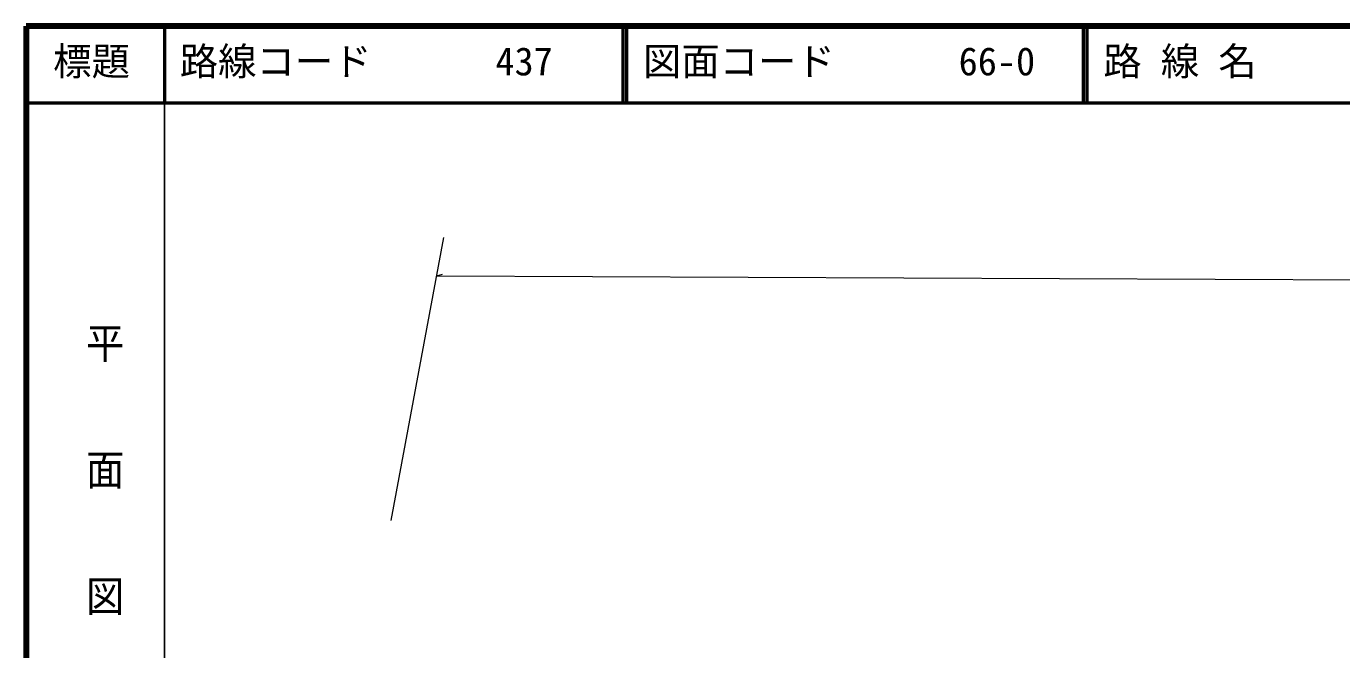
# Model space of a CAD drawing. Units: millimetres, scale not verified. Extents: x 40000 to 680000, y 20000 to 380000.
# Drawn here: x 40000 to 211450, y 298702 to 380000 of the extents above; entities that cross this region are included whole.
import ezdxf
from ezdxf.enums import TextEntityAlignment as Align

# ---------------------------------------------------------------- set-up
doc = ezdxf.new("R2010")
doc.units = ezdxf.units.MM
doc.header["$LTSCALE"] = 1000
for name, color, linetype, lineweight in [('M-STR-HTXT', 7, 'Continuous', 13), ('M-TTL', 2, 'Continuous', 140), ('M-TTL-BAND', 7, 'Continuous', 25), ('M-TTL-LINE', 7, 'Continuous', 50)]:
    doc.layers.add(name, color=color, linetype=linetype, lineweight=lineweight)
doc.layers.add('M-TTL-TXT', color=7, linetype='Continuous')
doc.styles.add('@ＭＳ ゴシック', font='')
doc.styles.add('ＭＳ ゴシック', font='')
doc.styles.get('@ＭＳ ゴシック').set_extended_font_data('@MS Gothic')
doc.styles.get('ＭＳ ゴシック').set_extended_font_data('MS Gothic')

msp = doc.modelspace()

# ---------------------------------------------------------------- linework, layer by layer
at = {"layer": 'M-STR-HTXT'}
for p, q in [((87538, 315532), (94419, 352446)), ((93488, 347454), (94239, 347660)), ((93488, 347454), (377286, 346238))]:
    msp.add_line(p, q, dxfattribs=at)
at = {"layer": 'M-TTL'}
for p, q in [((40000, 380000), (40000, 20000)), ((680000, 380000), (40000, 380000))]:
    msp.add_line(p, q, dxfattribs=at)
at = {"layer": 'M-TTL-BAND'}
msp.add_line((58000, 370000), (58000, 20000), dxfattribs=at)
at = {"layer": 'M-TTL-LINE'}
for p, q in [((58000, 380000), (58000, 370000)), ((117750, 380000), (117750, 370000)), ((118250, 380000), (118250, 370000)), ((177750, 380000), (177750, 370000)), ((178250, 380000), (178250, 370000)), ((40000, 370000), (680000, 370000))]:
    msp.add_line(p, q, dxfattribs=at)

# ---------------------------------------------------------------- texts
at = {"layer": 'M-TTL-BAND', "style": '@ＭＳ ゴシック', "width": 1.1}
msp.add_text('平\u3000\u3000面\u3000\u3000図', height=3666, rotation=270, dxfattribs=at).set_placement((47277, 341475), align=Align.BOTTOM_LEFT)
at = {"layer": 'M-TTL-TXT', "style": 'ＭＳ ゴシック'}
for s, p in [('標題', (43500, 372500)), ('路線コード', (60000, 372500)), ('437', (101142, 372500)), ('図面コード', (120380, 372500)), ('66-0', (161521, 372500)), ('路 線 名', (180380, 372500))]:
    msp.add_text(s, height=3666, dxfattribs=at).set_placement(p, align=Align.BOTTOM_LEFT)

doc.saveas('drawing.dxf')
